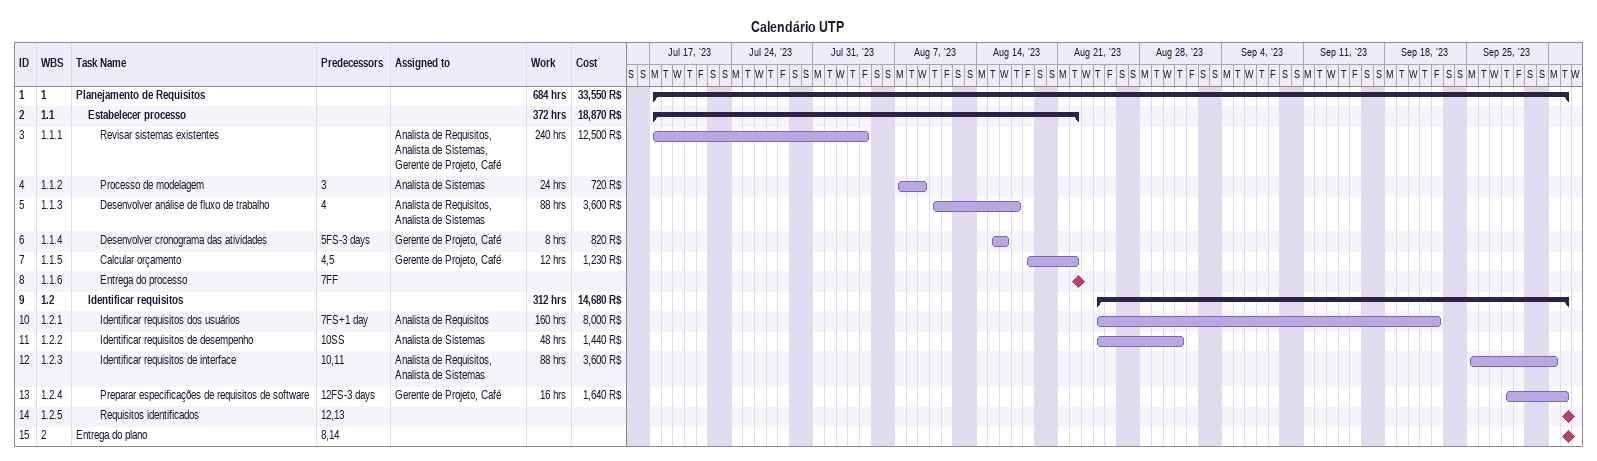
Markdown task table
Calendário UTP

| ID | WBS | Task | Start | Finish | Predecessors | Resources | Work (h) | Cost (R$) |
|---|---|---|---|---|---|---|---|---|
| 1 | 1 | **Planejamento de Requisitos** | 2023-07-17 | 2023-10-03 |  |  | 684 | 33550 |
| 2 | 1.1 | **Estabelecer processo** | 2023-07-17 | 2023-08-22 |  |  | 372 | 18870 |
| 3 | 1.1.1 | Revisar sistemas existentes | 2023-07-17 | 2023-08-04 |  | Analista de Requisitos, Analista de Sistemas, Gerente de Projeto, Café | 240 | 12500 |
| 4 | 1.1.2 | Processo de modelagem | 2023-08-07 | 2023-08-09 | 3 | Analista de Sistemas | 24 | 720 |
| 5 | 1.1.3 | Desenvolver análise de fluxo de trabalho | 2023-08-10 | 2023-08-17 | 4 | Analista de Requisitos, Analista de Sistemas | 88 | 3600 |
| 6 | 1.1.4 | Desenvolver cronograma das atividades | 2023-08-15 | 2023-08-16 | 5FS-3d | Gerente de Projeto, Café | 8 | 820 |
| 7 | 1.1.5 | Calcular orçamento | 2023-08-18 | 2023-08-22 | 4, 5 | Gerente de Projeto, Café | 12 | 1230 |
| 8 | 1.1.6 | Entrega do processo (milestone) | 2023-08-22 | 2023-08-22 | 7FF |  |  |  |
| 9 | 1.2 | **Identificar requisitos** | 2023-08-24 | 2023-10-03 |  |  | 312 | 14680 |
| 10 | 1.2.1 | Identificar requisitos dos usuários | 2023-08-24 | 2023-09-22 | 7FS+1d | Analista de Requisitos | 160 | 8000 |
| 11 | 1.2.2 | Identificar requisitos de desempenho | 2023-08-24 | 2023-08-31 | 10SS | Analista de Sistemas | 48 | 1440 |
| 12 | 1.2.3 | Identificar requisitos de interface | 2023-09-25 | 2023-10-02 | 10, 11 | Analista de Requisitos, Analista de Sistemas | 88 | 3600 |
| 13 | 1.2.4 | Preparar especificações de requisitos de software | 2023-09-28 | 2023-10-03 | 12FS-3d | Gerente de Projeto, Café | 16 | 1640 |
| 14 | 1.2.5 | Requisitos identificados (milestone) | 2023-10-03 | 2023-10-03 | 12, 13 |  |  |  |
| 15 | 2 | Entrega do plano (milestone) | 2023-10-03 | 2023-10-03 | 8, 14 |  |  |  |
